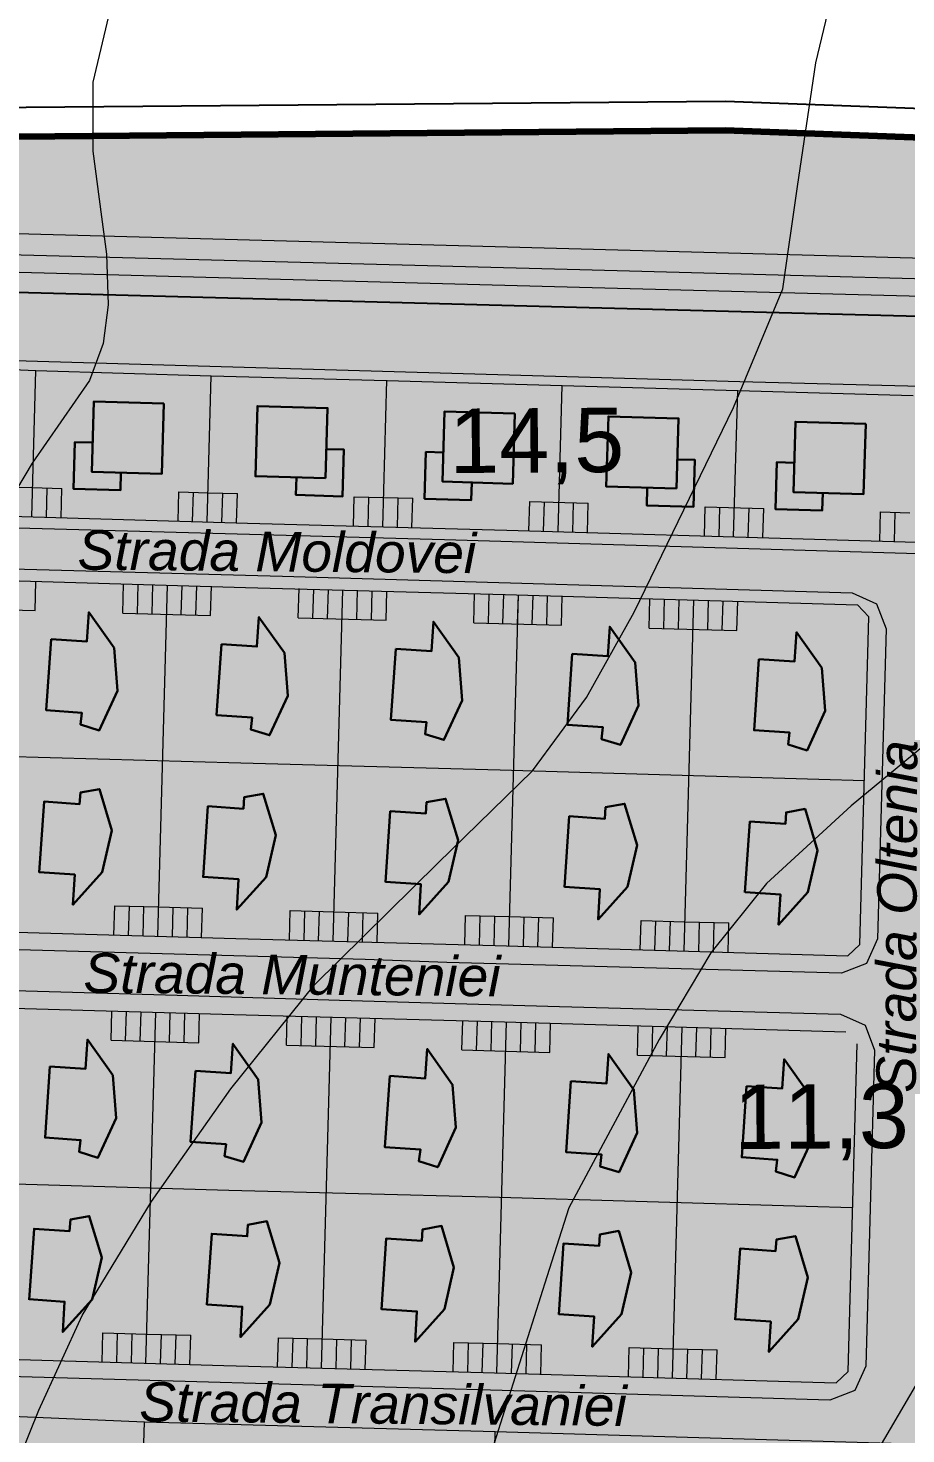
# Model space of a CAD drawing. Header units: metres. Extents: x 783184 to 1587399, y 282652 to 580595.
# Drawn here: x 788941.7 to 789091.7, y 290697.1 to 290937.4 of the extents above; entities that cross this region are included whole.
import ezdxf

# ---------------------------------------------------------------- set-up
doc = ezdxf.new("R2010")
doc.units = ezdxf.units.M
doc.header["$LTSCALE"] = 0.5
for name, color, linetype in [('cfr', 51, 'CONTINUOUS'), ('cladiri', 18, 'CONTINUOUS'), ('curbe  de nivelI', 7, 'CONTINUOUS'), ('denumire strazi', 3, 'CONTINUOUS'), ('Limita intravilan existent', 1, 'CONTINUOUS'), ('Limita intravilan propus', 5, 'CONTINUOUS'), ('locuinte P+3 P+4', 7, 'CONTINUOUS'), ('locuinte si functiuni complementare', 51, 'CONTINUOUS'), ('neproductiv - plaja', 7, 'CONTINUOUS'), ('spatii verzi', 90, 'CONTINUOUS'), ('strazi', 7, 'CONTINUOUS'), ('zona activitati de turism si ageremnt', 7, 'CONTINUOUS')]:
    doc.layers.add(name, color=color, linetype=linetype)
doc.layers.add('cote de nivel', color=1, linetype='CONTINUOUS', lineweight=211)
doc.layers.add('Limite proprietati', color=7, linetype='CONTINUOUS', lineweight=5)
doc.styles.add('arial', font='arial.ttf')
doc.styles.add('ARIAL_ITALIC', font='ariali.ttf')

msp = doc.modelspace()

# ---------------------------------------------------------------- hatches: boundary and pattern name
at = {"layer": 'cfr', "lineweight": 70}
msp.add_hatch(color=193, dxfattribs=at).paths.add_polyline_path([(789737.12834, 290892.33896), (789732.91544, 290901.41289), (789710.73855, 290891.89087), (789670.24496, 290885.28906), (789654.21642, 290884.34661), (789586.9717, 290885.02966), (789361.61771, 290890.94557), (789240.6482, 290894.1634), (788929.21994, 290902.44748), (788876.68739, 290904.01832), (788836.65495, 290920.07741), (788804.27279, 290933.06729), (788771.62404, 290903.73721), (788840.77918, 290739.43212), (788849.99606, 290743.31146), (788783.60245, 290901.05543), (788806.32592, 290921.46911), (788832.93183, 290910.79634), (788874.61293, 290894.07588), (788928.93754, 290892.45146), (789240.38229, 290884.16693), (789361.35528, 290880.94901), (789586.78969, 290875.031), (789654.45941, 290874.34363), (789671.3459, 290875.33653), (789713.55751, 290882.21843)])
at = {"layer": 'cladiri', "lineweight": 30}
h = msp.add_hatch(color=0, dxfattribs=at)
h.paths.add_polyline_path([(788964.88803, 290873.18781), (788952.89302, 290873.53351), (788952.54732, 290861.53849), (788964.54234, 290861.19279)])
h.paths.add_polyline_path([(788952.54732, 290861.53849), (788952.69136, 290866.53642), (788949.6926, 290866.62284), (788949.46214, 290858.62616), (788957.45882, 290858.3957), (788957.54524, 290861.39445)])
h = msp.add_hatch(color=0, dxfattribs=at)
h.paths.add_polyline_path([(788992.87767, 290872.42519), (788980.88265, 290872.77089), (788980.53695, 290860.77587), (788992.53197, 290860.43018)])
h.paths.add_polyline_path([(788995.67477, 290865.34168), (788992.67601, 290865.4281), (788992.53197, 290860.43018), (788987.53405, 290860.57422), (788987.44762, 290857.57546), (788995.4443, 290857.345)])
h = msp.add_hatch(color=0, dxfattribs=at)
h.paths.add_polyline_path([(789024.86439, 290871.50333), (789012.86937, 290871.84903), (789012.52367, 290859.85401), (789024.51869, 290859.50832)])
h.paths.add_polyline_path([(789012.52367, 290859.85401), (789012.66771, 290864.85194), (789009.66896, 290864.93836), (789009.43849, 290856.94168), (789017.43517, 290856.71122), (789017.5216, 290859.70997)])
h = msp.add_hatch(color=0, dxfattribs=at)
h.paths.add_polyline_path([(789052.85141, 290870.6527), (789040.85639, 290870.9984), (789040.51069, 290859.00338), (789052.50571, 290858.65768)])
h.paths.add_polyline_path([(789055.64851, 290863.56918), (789052.64975, 290863.65561), (789052.50571, 290858.65768), (789047.50778, 290858.80172), (789047.42136, 290855.80297), (789055.41804, 290855.5725)])
h = msp.add_hatch(color=0, dxfattribs=at)
h.paths.add_polyline_path([(789084.8383, 290869.73084), (789072.84328, 290870.07653), (789072.49759, 290858.08151), (789084.49261, 290857.73582)])
h.paths.add_polyline_path([(789072.49759, 290858.08151), (789072.64163, 290863.07944), (789069.64287, 290863.16586), (789069.41241, 290855.16918), (789077.40909, 290854.93872), (789077.49551, 290857.93747)])
for points in [[(788956.38048, 290831.44688), (788952.03838, 290837.54319), (788951.69492, 290832.51949), (788945.62289, 290832.93463), (788944.79261, 290820.79057), (788950.86464, 290820.37543), (788950.62331, 290818.36084), (788953.84057, 290817.34555), (788956.94495, 290824.11418)], [(788985.48415, 290830.61273), (788981.14205, 290836.70904), (788980.79858, 290831.68533), (788974.72655, 290832.10047), (788973.89628, 290819.95642), (788979.9683, 290819.54128), (788979.72698, 290817.52669), (788982.94424, 290816.5114), (788986.04861, 290823.28003)], [(789015.29599, 290829.81031), (789010.95389, 290835.90662), (789010.61042, 290830.88292), (789004.53839, 290831.29806), (789003.70812, 290819.154), (789009.78014, 290818.73886), (789009.53882, 290816.72427), (789012.75608, 290815.70898), (789015.86045, 290822.47761)], [(789045.4479, 290828.96032), (789041.1058, 290835.05663), (789040.76233, 290830.03293), (789034.69031, 290830.44807), (789033.86003, 290818.30401), (789039.93206, 290817.88887), (789039.69073, 290815.87429), (789042.90799, 290814.85899), (789046.01236, 290821.62763)], [(789077.35235, 290828.03364), (789073.01025, 290834.12995), (789072.66678, 290829.10625), (789066.59475, 290829.52139), (789065.76448, 290817.37733), (789071.8365, 290816.96219), (789071.59518, 290814.94761), (789074.81244, 290813.93231), (789077.91681, 290820.70095)], [(788950.4952, 290804.76849), (788944.42318, 290805.18363), (788943.59886, 290793.12674), (788949.64568, 290792.71332), (788949.33216, 290787.54396), (788954.34822, 290793.10495), (788955.99412, 290800.23243), (788953.86533, 290807.32824), (788950.62932, 290806.73022)], [(788978.49771, 290803.96146), (788972.42569, 290804.37659), (788971.60137, 290792.3197), (788977.64819, 290791.90629), (788977.33467, 290786.73692), (788982.35073, 290792.29792), (788983.99663, 290799.4254), (788981.86784, 290806.52121), (788978.63183, 290805.92319)], [(789009.66158, 290803.12265), (789003.58956, 290803.53779), (789002.76524, 290791.4809), (789008.81206, 290791.06748), (789008.49855, 290785.89811), (789013.5146, 290791.45911), (789015.1605, 290798.58659), (789013.03171, 290805.6824), (789009.79571, 290805.08438)], [(789040.25765, 290802.26203), (789034.18563, 290802.67717), (789033.36131, 290790.62028), (789039.40813, 290790.20687), (789039.09462, 290785.0375), (789044.11067, 290790.59849), (789045.75657, 290797.72598), (789043.62778, 290804.82178), (789040.39178, 290804.22376)], [(789071.11437, 290801.36578), (789065.04235, 290801.78092), (789064.21803, 290789.72403), (789070.26485, 290789.31062), (789069.95133, 290784.14125), (789074.96739, 290789.70225), (789076.61329, 290796.82973), (789074.4845, 290803.92554), (789071.24849, 290803.32752)], [(788956.16693, 290758.42272), (788951.82483, 290764.51904), (788951.48137, 290759.49533), (788945.40934, 290759.91047), (788944.57906, 290747.76642), (788950.65109, 290747.35128), (788950.40976, 290745.33669), (788953.62702, 290744.32139), (788956.73139, 290751.09003)], [(788981.02536, 290757.7063), (788976.68325, 290763.80261), (788976.33979, 290758.77891), (788970.26776, 290759.19405), (788969.43748, 290747.04999), (788975.50951, 290746.63485), (788975.26819, 290744.62027), (788978.48544, 290743.60497), (788981.58982, 290750.3736)], [(789014.24039, 290756.81228), (789009.89829, 290762.90859), (789009.55482, 290757.88489), (789003.4828, 290758.30003), (789002.65252, 290746.15598), (789008.72455, 290745.74084), (789008.48322, 290743.72625), (789011.70048, 290742.71095), (789014.80485, 290749.47959)], [(789045.22004, 290755.93615), (789040.87794, 290762.03247), (789040.53447, 290757.00876), (789034.46244, 290757.4239), (789033.63217, 290745.27985), (789039.70419, 290744.86471), (789039.46287, 290742.85012), (789042.68013, 290741.83482), (789045.7845, 290748.60346)], [(789075.23536, 290755.06434), (789070.89325, 290761.16066), (789070.54979, 290756.13695), (789064.47776, 290756.55209), (789063.64748, 290744.40804), (789069.71951, 290743.9929), (789069.47819, 290741.97831), (789072.69544, 290740.96301), (789075.79982, 290747.73165)], [(788948.773, 290731.78781), (788942.70097, 290732.20295), (788941.87666, 290720.14606), (788947.92348, 290719.73265), (788947.60996, 290714.56328), (788952.62602, 290720.12428), (788954.27192, 290727.25176), (788952.14313, 290734.34757), (788948.90712, 290733.74955)], [(788979.13152, 290730.91796), (788973.05949, 290731.3331), (788972.23517, 290719.27621), (788978.28199, 290718.86279), (788977.96848, 290713.69342), (788982.98453, 290719.25442), (788984.63044, 290726.3819), (788982.50165, 290733.47771), (788979.26564, 290732.87969)], [(789008.97396, 290730.11472), (789002.90193, 290730.52985), (789002.07761, 290718.47296), (789008.12444, 290718.05955), (789007.81092, 290712.89018), (789012.82698, 290718.45118), (789014.47288, 290725.57866), (789012.34409, 290732.67447), (789009.10808, 290732.07645)], [(789039.26935, 290729.25995), (789033.19733, 290729.67509), (789032.37301, 290717.6182), (789038.41983, 290717.20478), (789038.10631, 290712.03542), (789043.12237, 290717.59641), (789044.76827, 290724.72389), (789042.63948, 290731.8197), (789039.40347, 290731.22168)], [(789069.4514, 290728.3833), (789063.37937, 290728.79844), (789062.55505, 290716.74155), (789068.60187, 290716.32813), (789068.28836, 290711.15877), (789073.30441, 290716.71976), (789074.95032, 290723.84724), (789072.82153, 290730.94305), (789069.58552, 290730.34503)]]:
    msp.add_hatch(color=0, dxfattribs=at).paths.add_polyline_path(points)
at = {"layer": 'locuinte P+3 P+4', "lineweight": 25, "true_color": 0xff3399}
msp.add_hatch(color=230, dxfattribs=at).paths.add_polyline_path([(789635.90233, 290861.71669), (789453.01587, 290866.89901), (789317.13602, 290870.38859), (789063.35072, 290876.90614), (788966.83172, 290879.70958), (788933.42382, 290880.6724), (788906.64964, 290882.2313), (788853.24026, 290888.33883), (788852.49202, 290859.2766), (788891.97469, 290855.32245), (788909.62039, 290853.45096), (788929.44281, 290852.26844), (789012.86073, 290849.94298), (789132.25886, 290846.41256), (789330.12122, 290840.91874), (789541.68384, 290834.83111), (789602.64603, 290833.74541), (789610.14781, 290834.13861), (789635.32953, 290840.98855)])
at = {"layer": 'locuinte P+3 P+4', "lineweight": 70, "true_color": 0xff3399}
msp.add_hatch(color=230, dxfattribs=at).paths.add_polyline_path([(789088.34811, 290834.69335), (789086.71152, 290838.97984), (789082.5246, 290840.85656), (788985.16468, 290843.69548), (788930.50156, 290845.16679), (788904.01184, 290846.74705), (788851.41038, 290852.32591), (788847.59178, 290851.43728), (788845.1279, 290848.40992), (788845.08381, 290844.46699), (788863.44497, 290789.22237), (788868.50294, 290785.14854), (788898.64593, 290781.9516), (788927.62925, 290780.22258), (788952.36518, 290779.50969), (788999.2718, 290778.20005), (789013.23319, 290777.69552), (789080.70895, 290775.87934), (789085.00589, 290777.51451), (789086.88399, 290781.71097)])
at = {"layer": 'locuinte si functiuni complementare', "lineweight": 70, "true_color": 0xffa3d1}
msp.add_hatch(color=221, dxfattribs=at).paths.add_polyline_path([(789086.35915, 290762.71819), (789084.72364, 290767.00354), (789080.53877, 290768.88131), (789032.52209, 290770.18818), (788994.92987, 290771.28006), (788967.13813, 290772.08103), (788927.31992, 290773.22859), (788898.06806, 290774.97363), (788876.35384, 290777.27662), (788872.52363, 290776.36991), (788870.10564, 290773.29909), (788870.02728, 290769.4177), (788888.71421, 290713.19292), (788890.75419, 290710.32612), (788894.05067, 290709.09596), (788930.31815, 290707.19584), (789022.69649, 290704.53349), (789078.69244, 290702.90706), (789082.98938, 290704.54223), (789084.86748, 290708.73869)])
at = {"layer": 'locuinte si functiuni complementare', "lineweight": 25, "true_color": 0xffa3d1}
msp.add_hatch(color=221, dxfattribs=at).paths.add_polyline_path([(789141.40488, 290694.02251), (789021.53471, 290697.56689), (788961.55725, 290699.21156), (788893.63382, 290702.10838), (788882.32715, 290699.77755), (788904.45897, 290653.80254), (788960.06019, 290645.03695), (789035.24048, 290656.10141), (789140.77925, 290667.19106), (789140.70192, 290670.24884)])
at = {"layer": 'neproductiv - plaja', "linetype": 'ByBlock', "lineweight": 30}
h = msp.add_hatch(dxfattribs=at)
h.set_pattern_fill('AR-SAND,_O', color=254, scale=0.1)
h.set_pattern_definition([(37.5, (0, 0), (-0.16000313, 4.894132373), [0, -3.8608, 0, -4.318, 0, -4.1275]), (7.5, (0, 0), (4.49523283, 7.168251006), [0, -2.0828, 0, -3.4798, 0, -1.3335]), (327.5, (-3.124, 0), (7.909923702, 0.014371847), [0, -1.27, 0, -4.572, 0, -5.969]), (317.5, (-3.124, 0), (7.635564525, 2.22929323), [0, -0.635, 0, -2.9972, 0, -3.429])])
h.paths.add_polyline_path([(789243.04169, 290523.61054), (789243.0437, 290523.60869), (789248.28567, 290529.3042), (789248.30027, 290529.29001), (789267.87255, 290549.43035), (789267.93609, 290549.34898), (789282.02337, 290560.34803), (789281.11309, 290561.62406), (789282.74126, 290562.78555), (789283.60126, 290561.58001), (789286.56567, 290563.87971), (789286.57312, 290563.87015), (789301.84557, 290575.77054), (789301.92861, 290575.54159), (789335.7729, 290587.81725), (789335.78635, 290587.77116), (789357.13466, 290594.00296), (789356.43991, 290595.79143), (789358.30419, 290596.51563), (789359.03449, 290594.63564), (789394.4556, 290604.95777), (789394.46748, 290604.90105), (789420.91, 290610.43889), (789420.91025, 290610.28308), (789438.66572, 290610.31173), (789438.48129, 290609.96117), (789536.71724, 290558.28079), (789589.51349, 290553.33611), (789646.29821, 290562.6512), (789709.91656, 290594.39786), (789761.78613, 290620.45094), (789761.79187, 290620.439), (789792.89039, 290635.37714), (789846.97477, 290661.35651), (789922.6929, 290697.72763), (789968.66462, 290719.8101), (789967.31996, 290722.60945, -0.23006201), (789964.70727, 290719.10655), (789950.49142, 290717.14385), (789651.59839, 290571.36034, -0.068550604), (789639.69517, 290567.45653), (789602.06563, 290560.60827, -0.148928192), (789575.49444, 290563.69532), (789540.14791, 290579.11458, -0.017232104), (789533.59511, 290582.03301), (789451.86528, 290621.86228, 0.113852916), (789440.51907, 290624.47981), (789418.66998, 290624.47981, 0.071211498), (789411.40376, 290623.43966), (789349.3558, 290605.30383, 0.015898003), (789346.5823, 290604.39653), (789323.18062, 290595.9085, 0.080190538), (789296.47566, 290581.0412), (789223.32614, 290523.32239, -0.013662283), (789218.9853, 290520.08568), (789185.65909, 290501.78314, 0.064294341), (789184.43865, 290500.89211), (789161.66611, 290479.28916, -0.105021629), (789156.67081, 290476.22808), (789145.63201, 290472.3171, 0.048848238), (789143.86683, 290471.49015), (789059.55222, 290421.43725, -0.039493657), (789057.55627, 290420.45633), (789031.24763, 290410.01414, 0.032241464), (789030.08329, 290409.46271), (788935.76641, 290357.10599, 0.051736956), (788932.38332, 290354.74076), (788916.70442, 290341.16789, -0.104048808), (788911.62689, 290338.35319), (788893.74935, 290332.84608, -0.049208453), (788891.03615, 290332.29471), (788878.0669, 290330.96531, 0.206277585), (788857.33367, 290319.39532), (788822.59052, 290274.15963, 0.05716679), (788811.33875, 290255.4204), (788800.55115, 290231.68173, 0.033722419), (788799.32472, 290228.41467), (788784.5785, 290179.30306, 0.09593265), (788782.82895, 290161.93836), (788784.71606, 290141.22728), (788787.68624, 290141.49792), (788785.02774, 290171.28821), (788785.29419, 290171.21631), (788792.32929, 290197.28519), (788792.37102, 290197.27126), (788803.92181, 290231.87569), (788803.98354, 290231.84873), (788818.62647, 290265.37987), (788818.80582, 290265.22271), (788834.54681, 290283.18541), (788834.61484, 290283.10682), (788844.27586, 290291.47006), (788844.36478, 290291.28335), (788859.49043, 290298.487), (788859.5189, 290298.40303), (788893.05299, 290309.76978), (788905.04164, 290314.56005), (788904.18003, 290316.77806), (788906.04431, 290317.50227), (788906.89896, 290315.30217), (788909.54422, 290316.33842), (788947.06934, 290331.29769), (788958.90423, 290337.4216), (788958.10393, 290339.27587), (788959.9402, 290340.0684), (788960.68489, 290338.34299), (788963.91166, 290339.92019), (788963.91905, 290339.90611), (788970.31423, 290343.26386), (788999.4152, 290372.82812), (788999.06751, 290373.52535), (789000.85731, 290374.41788), (789001.22999, 290373.67055), (789004.35705, 290375.43298), (789004.3593, 290375.42893), (789040.83478, 290395.69086), (789040.86294, 290395.62676), (789052.74656, 290400.84804), (789051.94388, 290402.91434), (789053.80816, 290403.63854), (789054.57935, 290401.6533), (789057.25022, 290402.80099), (789078.40477, 290412.48864), (789078.43954, 290412.33447), (789111.88076, 290419.8745), (789111.37513, 290422.20041), (789113.32948, 290422.62527), (789113.83184, 290420.31441), (789116.75931, 290420.97036), (789121.20436, 290421.97213), (789156.14824, 290441.41554), (789155.10727, 290443.50315), (789156.89709, 290444.39563), (789157.8977, 290442.38897), (789160.53233, 290443.82818), (789168.95567, 290448.50935), (789187.69494, 290461.69005), (789194.32291, 290470.80053), (789194.38719, 290470.74125), (789209.87916, 290487.53773), (789208.33044, 290488.80914), (789209.59947, 290490.35496), (789211.34692, 290488.92041), (789213.42958, 290491.1999)])
at = {"layer": 'spatii verzi', "lineweight": 70}
msp.add_hatch(color=256, dxfattribs=at).paths.add_polyline_path([(789732.89936, 290901.44754), (789729.12844, 290909.56951), (789721.96351, 290907.09537), (789710.5448, 290903.99456), (789696.85692, 290900.96311), (789679.54817, 290898.19139), (789666.05899, 290896.8076), (789645.77951, 290895.9234), (789626.72292, 290895.77178), (789338.99677, 290904.27273), (789152.8642, 290910.17352), (789007.08288, 290913.31263), (788853.52768, 290918.04064), (788829.31527, 290923.082), (788876.70172, 290903.97723), (789298.47365, 290892.52671), (789624.10254, 290884.63525), (789644.18928, 290884.39714), (789662.44921, 290884.52117), (789671.64135, 290885.51473), (789710.89453, 290891.96958)])
at = {"layer": 'zona activitati de turism si ageremnt', "lineweight": 20}
h = msp.add_hatch(dxfattribs=at)
h.set_pattern_fill('GOST_GROUND', color=132)
h.set_pattern_definition([(45, (-10956.988, 0), (14.14213562, -9e-16), [20]), (45, (-10953.988, 0), (14.14213562, -9e-16), [20]), (45, (-10950.988, 0), (14.14213562, -9e-16), [20])])
h.paths.add_polyline_path([(789960.43, 290754.62), (789948.886, 290767.954), (789929, 290934), (789920, 290984), (789906, 291017), (789865, 290965), (789828, 290929), (789790, 290903), (789741, 290884), (789728, 290912), (789689.713, 290903.052), (789608.354, 290898.422), (789530.632, 290899.745), (789444.036, 290903.815), (789403.963, 290905.698), (789272.001, 290911.982), (789060.83, 290919.837), (788908.033, 290918.514), (788838.64271, 290920.86547), (788853.24026, 290888.33883), (788852.49202, 290859.2766), (788841.24457, 290854.02585), (788862.96603, 290776.50677), (788904.79969, 290651.91197), (788932.62273, 290645.05987), (788896.80522, 290497.8213), (788974.14114, 290502.97163), (788963.43024, 290400.47191), (788854.26744, 290346.81395), (788830.58416, 290332.50866), (788794.33625, 290294.11498), (788768.81812, 290250.59962), (788737.21176, 290183.81719), (788727.5772, 290126.96053), (788795.13287, 289921.67692), (788861.26897, 289858.79684), (788986.25649, 289826.14723), (789153.29098, 289786.24259), (789274.77868, 289755.72632), (789399.92099, 289732.90238), (789440.63321, 289644.88971), (789178.96658, 289523.76039), (788683.36221, 289327.11058), (788785.57698, 289090.3679), (789027.44979, 289162.53767), (789055.24387, 289159.22426), (789050.76018, 288967.36668), (788870.87, 288892.8182), (789031.49748, 288520.78411), (789346.88236, 288526.13147), (789348.13, 288529.74), (789351.75, 288573.1), (789347.35, 288613.62), (789334.4, 288642.48), (789307.64, 288691.62), (789283.78, 288742.93), (789269.32, 288779.78), (789266.43, 288818.81), (789264.98, 288870.84), (789259.96, 288903.19), (789248.39, 288942.94), (789248.39, 288981.24), (789249.84, 289022.44), (789258.51, 289043.39), (789288.16, 289086.03), (789324.63, 289131.46), (789338.05, 289159.74), (789338.78, 289187.2), (789338.78, 289215.8), (789346.01, 289235.31), (789348.9, 289272.17), (789349.62, 289325.64), (789353.96, 289379.12), (789365.53, 289410.2), (789384.33, 289451.39), (789411.26, 289495.94), (789426.56, 289530.45), (789438.93, 289570.99), (789447.67, 289608.22), (789451.12, 289633.35), (789453.96, 289652), (789458.41, 289674.33), (789467.61, 289673.16), (789468.38, 289676.19), (789472.25, 289681.02), (789483.63, 289690.82), (789487.89, 289696.87), (789488.25, 289702.94), (789482.17, 289706.6), (789473.31, 289707.12), (789463.92, 289707.15), (789460.79, 289710.88), (789460.03427, 289720.33374), (789470.72, 289723.65), (789471.47023, 289725.54763), (789487.66516, 289727.19831), (789502.67076, 289718.92599), (789505.65, 289718.41), (789517.25133, 289721.22033), (789534.84, 289735.95), (789543.72, 289750.86), (789540.73, 289755.73), (789537.31187, 289755.68642), (789522.63, 289747.46), (789492.61, 289742.46), (789463.27875, 289741.27719), (789460.6, 289755.95), (789450.84, 289764.24), (789448.8, 289774.39), (789439.25, 289779.43), (789430.34, 289795), (789396.71, 289809.2), (789376.52, 289825.47), (789372.34, 289833.53), (789355.21, 289822.2), (789320.69, 289828.18), (789296.6, 289846.08), (789293.93, 289856.98), (789292.43, 289869.42), (789276.19, 289876.29), (789263.78, 289895.05), (789235.96, 289913.44), (789219.8, 289924.31), (789203.69, 289932.82), (789186.46, 289936.91), (789172.21186, 289942.21862), (789160.91, 289937.4), (789141.66, 289936.99), (789126.26, 289936.57), (789109.68, 289939.8), (789094.84, 289943.2), (789084.64, 289945.82), (789066.27, 289954.56), (789050.77, 289965.72), (789041.68, 289975.98), (789036.07, 289979.91), (789029.88, 289976.69), (789020.18, 289957.13), (789007.67, 289953.41), (788900.7, 289945.68), (788859.56, 289956.44), (788830.83, 289994.37), (788793.71, 290126.62), (788790.4, 290164.02), (788800.11, 290196.77), (788805.04, 290221.59), (788839, 290276.8), (788859.23, 290289.33), (788914.71, 290308.84), (788973.8, 290331.43), (789000.75, 290362.64), (789064.26, 290397.54), (789095.38, 290406.98), (789139.69943, 290419.7474), (789183.55, 290449.82), (789232.56, 290499.74), (789268.53, 290536.85), (789306.84, 290565.04), (789369.51, 290588.01), (789431.29, 290603.77), (789530.64, 290550.26), (789597.65, 290543.65), (789650.72, 290553.8), (789700.08, 290579.99), (789754.65, 290609.82), (789831.65, 290647.92), (789854.07, 290659.01), (789966.07, 290708.13)])

# ---------------------------------------------------------------- linework, layer by layer
at = {"layer": 'cfr', "color": 0, "lineweight": 20}
for points in [[(789734.63075, 290897.71839), (789713.23895, 290888.53347), (789671.54274, 290881.73559), (789654.91364, 290880.75783), (789587.37142, 290881.4439), (789544.03591, 290882.58153), (789447.52547, 290885.11509), (789361.96114, 290887.36129), (789240.98919, 290890.57918), (789133.48763, 290893.43875), (789036.00411, 290896.03184), (788929.54939, 290898.86357), (788875.76239, 290900.47192), (788834.57589, 290916.99397), (788805.21546, 290928.77169), (788775.87262, 290902.41148), (788843.17547, 290742.50723)], [(789735.89462, 290894.99621), (789714.08463, 290885.63174), (789671.87303, 290878.74983), (789654.98653, 290877.75693), (789587.31681, 290878.4443), (789543.95719, 290879.58256), (789447.44674, 290882.11612), (789361.88241, 290884.36232), (789240.90942, 290887.58024), (789133.40786, 290890.43981), (789035.92434, 290893.03291), (788929.46467, 290895.86477), (788875.14005, 290897.48919), (788833.45895, 290914.20964), (788805.8314, 290925.29224), (788779.46614, 290901.60695), (788845.94053, 290743.67103)]]:
    msp.add_lwpolyline(points, dxfattribs=at)
at = {"layer": 'cfr', "color": 0, "lineweight": 25}
msp.add_lwpolyline([(789737.12834, 290892.33896), (789713.55751, 290882.21843), (789671.3459, 290875.33653), (789654.45941, 290874.34363), (789586.78969, 290875.031), (789543.43006, 290876.16926), (789446.91962, 290878.70281), (789361.35528, 290880.94901), (789240.38229, 290884.16693), (789132.88074, 290887.02651), (789035.39721, 290889.6196), (788928.93754, 290892.45146), (788874.61293, 290894.07588), (788832.93183, 290910.79634), (788806.32592, 290921.46911), (788783.60245, 290901.05543), (788849.99606, 290743.31146)], dxfattribs=at)
at = {"layer": 'cladiri', "color": 0, "linetype": 'ByBlock', "lineweight": 30}
for points in [[(788964.88803, 290873.18781), (788964.54234, 290861.19279), (788952.54732, 290861.53849), (788952.89302, 290873.53351)], [(788992.53197, 290860.43018), (788992.87767, 290872.42519), (788980.88265, 290872.77089), (788980.53695, 290860.77587)], [(789024.86439, 290871.50333), (789024.51869, 290859.50832), (789012.52367, 290859.85401), (789012.86937, 290871.84903)], [(789052.50571, 290858.65768), (789052.85141, 290870.6527), (789040.85639, 290870.9984), (789040.51069, 290859.00338)], [(789084.8383, 290869.73084), (789084.49261, 290857.73582), (789072.49759, 290858.08151), (789072.84328, 290870.07653)]]:
    msp.add_lwpolyline(points, close=True, dxfattribs=at)
for points in [[(788952.69136, 290866.53642), (788949.6926, 290866.62284), (788949.46214, 290858.62616), (788957.45882, 290858.3957), (788957.54524, 290861.39445)], [(788992.67601, 290865.4281), (788995.67477, 290865.34168), (788995.4443, 290857.345), (788987.44762, 290857.57546), (788987.53405, 290860.57422)], [(789012.66771, 290864.85194), (789009.66896, 290864.93836), (789009.43849, 290856.94168), (789017.43517, 290856.71122), (789017.5216, 290859.70997)], [(789052.64975, 290863.65561), (789055.64851, 290863.56918), (789055.41804, 290855.5725), (789047.42136, 290855.80297), (789047.50778, 290858.80172)], [(789072.64163, 290863.07944), (789069.64287, 290863.16586), (789069.41241, 290855.16918), (789077.40909, 290854.93872), (789077.49551, 290857.93747)]]:
    msp.add_lwpolyline(points, dxfattribs=at)
at = {"layer": 'cladiri', "color": 0, "lineweight": 30}
for points in [[(788945.62289, 290832.93463), (788951.69492, 290832.51949), (788952.03838, 290837.54319), (788956.38048, 290831.44688), (788956.94495, 290824.11418), (788953.84057, 290817.34555), (788950.62331, 290818.36084), (788950.86464, 290820.37543), (788944.79261, 290820.79057), (788945.62289, 290832.93463)], [(788974.72655, 290832.10047), (788980.79858, 290831.68533), (788981.14205, 290836.70904), (788985.48415, 290830.61273), (788986.04861, 290823.28003), (788982.94424, 290816.5114), (788979.72698, 290817.52669), (788979.9683, 290819.54128), (788973.89628, 290819.95642), (788974.72655, 290832.10047)], [(789004.53839, 290831.29806), (789010.61042, 290830.88292), (789010.95389, 290835.90662), (789015.29599, 290829.81031), (789015.86045, 290822.47761), (789012.75608, 290815.70898), (789009.53882, 290816.72427), (789009.78014, 290818.73886), (789003.70812, 290819.154), (789004.53839, 290831.29806)], [(789034.69031, 290830.44807), (789040.76233, 290830.03293), (789041.1058, 290835.05663), (789045.4479, 290828.96032), (789046.01236, 290821.62763), (789042.90799, 290814.85899), (789039.69073, 290815.87429), (789039.93206, 290817.88887), (789033.86003, 290818.30401), (789034.69031, 290830.44807)], [(789066.59475, 290829.52139), (789072.66678, 290829.10625), (789073.01025, 290834.12995), (789077.35235, 290828.03364), (789077.91681, 290820.70095), (789074.81244, 290813.93231), (789071.59518, 290814.94761), (789071.8365, 290816.96219), (789065.76448, 290817.37733), (789066.59475, 290829.52139)], [(788943.5929, 290793.03957), (788944.42318, 290805.18363), (788950.4952, 290804.76849), (788950.62932, 290806.73022), (788953.86533, 290807.32824), (788955.99412, 290800.23243), (788954.34822, 290793.10495), (788949.33216, 290787.54396), (788949.64568, 290792.71332), (788943.59886, 290793.12674)], [(788971.59541, 290792.23254), (788972.42569, 290804.37659), (788978.49771, 290803.96146), (788978.63183, 290805.92319), (788981.86784, 290806.52121), (788983.99663, 290799.4254), (788982.35073, 290792.29792), (788977.33467, 290786.73692), (788977.64819, 290791.90629), (788971.60137, 290792.3197)], [(789002.75928, 290791.39373), (789003.58956, 290803.53779), (789009.66158, 290803.12265), (789009.79571, 290805.08438), (789013.03171, 290805.6824), (789015.1605, 290798.58659), (789013.5146, 290791.45911), (789008.49855, 290785.89811), (789008.81206, 290791.06748), (789002.76524, 290791.4809)], [(789033.35535, 290790.53312), (789034.18563, 290802.67717), (789040.25765, 290802.26203), (789040.39178, 290804.22376), (789043.62778, 290804.82178), (789045.75657, 290797.72598), (789044.11067, 290790.59849), (789039.09462, 290785.0375), (789039.40813, 290790.20687), (789033.36131, 290790.62028)], [(789064.21207, 290789.63687), (789065.04235, 290801.78092), (789071.11437, 290801.36578), (789071.24849, 290803.32752), (789074.4845, 290803.92554), (789076.61329, 290796.82973), (789074.96739, 290789.70225), (789069.95133, 290784.14125), (789070.26485, 290789.31062), (789064.21803, 290789.72403)], [(788945.40934, 290759.91047), (788951.48137, 290759.49533), (788951.82483, 290764.51904), (788956.16693, 290758.42272), (788956.73139, 290751.09003), (788953.62702, 290744.32139), (788950.40976, 290745.33669), (788950.65109, 290747.35128), (788944.57906, 290747.76642), (788945.40934, 290759.91047)], [(788970.26776, 290759.19405), (788976.33979, 290758.77891), (788976.68325, 290763.80261), (788981.02536, 290757.7063), (788981.58982, 290750.3736), (788978.48544, 290743.60497), (788975.26819, 290744.62027), (788975.50951, 290746.63485), (788969.43748, 290747.04999), (788970.26776, 290759.19405)], [(789003.4828, 290758.30003), (789009.55482, 290757.88489), (789009.89829, 290762.90859), (789014.24039, 290756.81228), (789014.80485, 290749.47959), (789011.70048, 290742.71095), (789008.48322, 290743.72625), (789008.72455, 290745.74084), (789002.65252, 290746.15598), (789003.4828, 290758.30003)], [(789034.46244, 290757.4239), (789040.53447, 290757.00876), (789040.87794, 290762.03247), (789045.22004, 290755.93615), (789045.7845, 290748.60346), (789042.68013, 290741.83482), (789039.46287, 290742.85012), (789039.70419, 290744.86471), (789033.63217, 290745.27985), (789034.46244, 290757.4239)], [(789064.47776, 290756.55209), (789070.54979, 290756.13695), (789070.89325, 290761.16066), (789075.23536, 290755.06434), (789075.79982, 290747.73165), (789072.69544, 290740.96301), (789069.47819, 290741.97831), (789069.71951, 290743.9929), (789063.64748, 290744.40804), (789064.47776, 290756.55209)], [(788941.8707, 290720.0589), (788942.70097, 290732.20295), (788948.773, 290731.78781), (788948.90712, 290733.74955), (788952.14313, 290734.34757), (788954.27192, 290727.25176), (788952.62602, 290720.12428), (788947.60996, 290714.56328), (788947.92348, 290719.73265), (788941.87666, 290720.14606)], [(788972.22921, 290719.18904), (788973.05949, 290731.3331), (788979.13152, 290730.91796), (788979.26564, 290732.87969), (788982.50165, 290733.47771), (788984.63044, 290726.3819), (788982.98453, 290719.25442), (788977.96848, 290713.69342), (788978.28199, 290718.86279), (788972.23517, 290719.27621)], [(789002.07166, 290718.3858), (789002.90193, 290730.52985), (789008.97396, 290730.11472), (789009.10808, 290732.07645), (789012.34409, 290732.67447), (789014.47288, 290725.57866), (789012.82698, 290718.45118), (789007.81092, 290712.89018), (789008.12444, 290718.05955), (789002.07761, 290718.47296)], [(789032.36705, 290717.53103), (789033.19733, 290729.67509), (789039.26935, 290729.25995), (789039.40347, 290731.22168), (789042.63948, 290731.8197), (789044.76827, 290724.72389), (789043.12237, 290717.59641), (789038.10631, 290712.03542), (789038.41983, 290717.20478), (789032.37301, 290717.6182)], [(789062.54909, 290716.65438), (789063.37937, 290728.79844), (789069.4514, 290728.3833), (789069.58552, 290730.34503), (789072.82153, 290730.94305), (789074.95032, 290723.84724), (789073.30441, 290716.71976), (789068.28836, 290711.15877), (789068.60187, 290716.32813), (789062.55505, 290716.74155)]]:
    msp.add_lwpolyline(points, dxfattribs=at)
at = {"layer": 'curbe  de nivelI', "color": 21, "lineweight": 5}
for points in [[(788970.40292, 290977.03958), (788962.03878, 290960.89677), (788956.51906, 290943.99347), (788952.76967, 290928.13892), (788952.76967, 290916.32009), (788954.21171, 290905.07775), (788955.07696, 290898.73593), (788955.36541, 290890.08798), (788954.50016, 290883.4579), (788952.19282, 290877.11607), (788942.38663, 290862.99112), (788897.92461, 290788.44512), (788890.71417, 290770.5727), (788886.09953, 290756.15945), (788882.35008, 290742.32276), (788881.77323, 290732.81003), (788880.61958, 290719.2616), (788878.60063, 290706.86621), (788872.2555, 290692.1647), (788857.78793, 290677.3428), (788841.92495, 290669.27141), (788827.79252, 290664.94745), (788808.757, 290664.37089)], [(788929.05002, 290665.43735), (788943.49716, 290701.17146), (788950.93966, 290717.36121), (788962.77987, 290736.84779), (788976.35146, 290756.10047), (788990.65265, 290773.89464), (789011.70355, 290794.6798), (789027.90185, 290810.43197), (789037.09545, 290822.9754), (789045.26761, 290837.56074), (789062.23076, 290872.52252), (789070.69477, 290892.79617), (789073.17559, 290910.29858), (789076.30281, 290931.41144), (789083.62199, 290961.84312), (789086.93322, 290968.81667)], [(789462.05449, 290692.42047), (789446.87132, 290704.34477), (789424.92898, 290726.27548), (789410.90028, 290746.76816), (789400.10892, 290770.13698), (789391.06984, 290784.62634), (789379.19939, 290794.69293), (789366.9692, 290799.00718), (789349.34339, 290803.32142), (789334.59528, 290803.68092), (789319.84712, 290804.75949), (789305.37443, 290809.84948), (789281.99326, 290818.83751), (789266.52568, 290824.58982), (789245.66248, 290828.18502), (789219.76333, 290824.58982), (789200.69864, 290819.91608), (789182.20186, 290813.39627), (789163.49696, 290802.25114), (789145.15167, 290783.19657), (789131.48271, 290764.50149), (789103.78501, 290723.15667), (789081.84266, 290685.76652)], [(789099.41792, 290818.5396), (789082.35234, 290804.48199), (789067.91222, 290791.17413), (789058.34799, 290779.36575), (789049.53389, 290764.5584), (789034.11484, 290735.77097), (789030.36415, 290723.96259), (789020.61239, 290693.2233)]]:
    msp.add_lwpolyline(points, dxfattribs=at)
at = {"layer": 'Limita intravilan existent', "color": 0, "lineweight": 50}
msp.add_lwpolyline([(789608.354, 290898.422), (789530.632, 290899.745), (789444.036, 290903.815), (789403.963, 290905.698), (789272.001, 290911.982), (789060.83, 290919.837), (788908.033, 290918.514), (788829.981, 290921.159), (788807.888, 290931.611), (788767.936, 290953.836), (788735.657, 290978.442), (788708.669, 291001.99), (788682.475, 291029.771), (788704.965, 291048.557), (788698.086, 291058.346), (788660.78, 291094.859), (788640.406, 291117.348), (788613.683, 291151.215)], dxfattribs=at)
at = {"layer": 'Limita intravilan propus', "color": 0, "lineweight": 25}
msp.add_lwpolyline([(789608.25437, 290903.42442), (789530.79196, 290904.743), (789444.27074, 290908.80949), (789404.19769, 290910.69249), (789272.21285, 290916.97758), (789060.90132, 290924.8378), (788908.09605, 290923.51473), (788831.18418, 290926.1211), (788810.17493, 290936.06038), (788770.68107, 290958.03052), (788738.81968, 290982.31818), (788712.13981, 291005.59733), (788689.75563, 291029.33769), (788711.70056, 291047.66839), (788701.91228, 291061.59737), (788664.38466, 291098.32728), (788644.22577, 291120.57884), (788618.23906, 291153.51272)], dxfattribs=at)
msp.add_lwpolyline([(789608.25437, 290903.42442), (789530.79196, 290904.743), (789444.27074, 290908.80949), (789404.19769, 290910.69249), (789272.21285, 290916.97758), (789060.90132, 290924.8378), (788908.09605, 290923.51473), (788831.18418, 290926.1211), (788810.17493, 290936.06038), (788770.68107, 290958.03052), (788738.81968, 290982.31818), (788712.13981, 291005.59733), (788689.75563, 291029.33769), (788711.70056, 291047.66839), (788701.91228, 291061.59737), (788664.38466, 291098.32728), (788644.22577, 291120.57884), (788618.23906, 291153.51272)], dxfattribs=at)
at = {"layer": 'Limita intravilan propus', "color": 0, "lineweight": 50}
msp.add_lwpolyline([(789608.354, 290898.422), (789530.632, 290899.745), (789444.036, 290903.815), (789403.963, 290905.698), (789272.001, 290911.982), (789060.83, 290919.837), (788908.033, 290918.514), (788829.981, 290921.159), (788807.888, 290931.611), (788767.936, 290953.836), (788735.657, 290978.442), (788708.669, 291001.99), (788682.475, 291029.771), (788704.965, 291048.557), (788698.086, 291058.346), (788660.78, 291094.859), (788640.406, 291117.348), (788613.683, 291151.215)], dxfattribs=at)
at = {"layer": 'Limita intravilan propus', "color": 1, "lineweight": 211}
msp.add_lwpolyline([(789608.354, 290898.422), (789530.632, 290899.745), (789444.036, 290903.815), (789403.963, 290905.698), (789272.001, 290911.982), (789060.83, 290919.837), (788908.033, 290918.514), (788829.981, 290921.159), (788807.888, 290931.611), (788767.936, 290953.836), (788735.657, 290978.442), (788708.669, 291001.99), (788682.475, 291029.771), (788704.965, 291048.557), (788698.086, 291058.346), (788660.78, 291094.859), (788640.406, 291117.348), (788613.683, 291151.215)], dxfattribs=at)
msp.add_lwpolyline([(789608.354, 290898.422), (789530.632, 290899.745), (789444.036, 290903.815), (789403.963, 290905.698), (789272.001, 290911.982), (789060.83, 290919.837), (788908.033, 290918.514), (788829.981, 290921.159), (788807.888, 290931.611), (788767.936, 290953.836), (788735.657, 290978.442), (788708.669, 291001.99), (788682.475, 291029.771), (788704.965, 291048.557), (788698.086, 291058.346), (788660.78, 291094.859), (788640.406, 291117.348), (788613.683, 291151.215)], dxfattribs=at)
at = {"layer": 'Limite proprietati', "color": 0, "linetype": 'ByBlock', "lineweight": 5}
for p, q in [((788913.04017, 290880.26891), (788943.01159, 290878.82037)), ((788942.321, 290853.82989), (788943.01159, 290878.82037)), ((788943.01159, 290878.82037), (788972.99916, 290877.95612)), ((788972.30857, 290852.96565), (788972.99916, 290877.95612)), ((788972.99916, 290877.95612), (789002.98794, 290877.13588)), ((789002.29736, 290852.14541), (789002.98919, 290877.18104)), ((789002.98794, 290877.13588), (789032.97658, 290876.31004)), ((789032.2865, 290851.33823), (789032.97658, 290876.31004)), ((789032.97658, 290876.31004), (789062.96396, 290875.43904)), ((789062.2736, 290850.45678), (789062.96396, 290875.43904)), ((789062.96396, 290875.43904), (789092.95114, 290874.56062)), ((788937.46093, 290858.96252), (788942.45912, 290858.82799)), ((788942.45912, 290858.82799), (788947.45721, 290858.68987)), ((788944.81997, 290853.75787), (788944.95817, 290858.75893)), ((788947.31893, 290853.68585), (788947.45721, 290858.68987)), ((788967.31043, 290853.10197), (788967.4485, 290858.09827)), ((788967.4485, 290858.09827), (788972.44669, 290857.96374)), ((788969.80948, 290853.03291), (788969.94759, 290858.03101)), ((788972.44669, 290857.96374), (788977.44478, 290857.82562)), ((788974.80754, 290852.89363), (788974.94574, 290857.89468)), ((788977.3065, 290852.8216), (788977.44478, 290857.82562)), ((788997.29917, 290852.27995), (788997.43728, 290857.27804)), ((788997.43728, 290857.27804), (789002.43548, 290857.14351)), ((788999.79826, 290852.21268), (788999.93638, 290857.21077)), ((789002.43548, 290857.14351), (789007.43357, 290857.00539)), ((789004.79645, 290852.07815), (789004.93452, 290857.07445)), ((789007.2955, 290852.00909), (789007.43357, 290857.00539)), ((789027.28809, 290851.46472), (789027.42592, 290856.45225)), ((789027.42592, 290856.45225), (789037.4221, 290856.17601)), ((789029.78704, 290851.39214), (789029.92496, 290856.38319)), ((789034.78494, 290851.24697), (789034.92306, 290856.24507)), ((789037.28389, 290851.17439), (789037.4221, 290856.17601)), ((789057.27548, 290850.59373), (789057.41301, 290855.5708)), ((789057.41301, 290855.5708), (789067.40919, 290855.29457)), ((789059.77442, 290850.52114), (789059.91206, 290855.50174)), ((789064.77232, 290850.37598), (789064.91015, 290855.36363)), ((789067.27127, 290850.30339), (789067.40919, 290855.29457)), ((789087.26246, 290849.70823), (789087.39996, 290854.68414)), ((789087.39996, 290854.68414), (789092.39805, 290854.54602)), ((789089.76137, 290849.63447), (789089.89901, 290854.61508)), ((789089.7615, 290849.63917), (789089.89901, 290854.61508)), ((789009.79455, 290851.94003), (789009.79465, 290851.94362)), ((788942.87891, 290837.81786), (788943.01673, 290842.80527)), ((788957.87308, 290837.39992), (788958.01125, 290842.39981)), ((788960.37215, 290837.33146), (788960.5103, 290842.33075)), ((788962.87121, 290837.263), (788963.00934, 290842.26169)), ((788963.85, 290782.17994), (788965.50839, 290842.19263)), ((788967.86933, 290837.12608), (788968.00743, 290842.12357)), ((788970.3684, 290837.05762), (788970.50648, 290842.05451)), ((788972.86746, 290836.98915), (788973.00553, 290841.98545)), ((788987.86164, 290836.57122), (788987.9998, 290841.5711)), ((788990.3607, 290836.50276), (788990.49885, 290841.50204)), ((788992.85976, 290836.43429), (788992.99789, 290841.43299)), ((788993.83844, 290781.34738), (788995.49694, 290841.36393)), ((788997.85789, 290836.29737), (788997.99599, 290841.29487)), ((789000.35695, 290836.22891), (789000.49503, 290841.22581)), ((789002.85601, 290836.16045), (789002.99408, 290841.15675)), ((789017.85019, 290835.74251), (789017.98835, 290840.7424)), ((789020.34925, 290835.67405), (789020.4874, 290840.67334)), ((789022.84831, 290835.60559), (789022.98645, 290840.60428)), ((789023.82746, 290780.5353), (789025.48549, 290840.53522)), ((789025.34738, 290835.53713), (789025.48549, 290840.53522)), ((789027.84644, 290835.46867), (789027.98454, 290840.46616)), ((789030.3455, 290835.40021), (789030.48359, 290840.39711)), ((789032.84456, 290835.33175), (789032.98263, 290840.32805)), ((789047.83665, 290834.83818), (789047.9754, 290839.85921)), ((789050.33571, 290834.76972), (789050.47435, 290839.78663)), ((789052.83478, 290834.70126), (789052.9733, 290839.71405)), ((789053.81484, 290779.6643), (789055.47225, 290839.64146)), ((789057.8329, 290834.56433), (789057.9712, 290839.56888)), ((789060.33196, 290834.49587), (789060.47014, 290839.4963)), ((789062.83103, 290834.42741), (789062.96909, 290839.42371)), ((789083.46329, 290838.82845), (789085.40446, 290836.77405)), ((788927.88453, 290838.22862), (788942.87891, 290837.81786)), ((788957.87308, 290837.39992), (788972.86746, 290836.98915)), ((788987.86164, 290836.57122), (789002.85601, 290836.16045)), ((789083.85746, 290780.79229), (789085.40446, 290836.77405)), ((789017.85019, 290835.74251), (789032.84456, 290835.33175)), ((789047.83665, 290834.83818), (789062.83103, 290834.42741)), ((788956.35281, 290782.38533), (788956.49083, 290787.37983)), ((788956.49083, 290787.37983), (788963.98812, 290787.17804)), ((788958.85186, 290782.31627), (788958.98993, 290787.31257)), ((788961.3509, 290782.24721), (788961.48902, 290787.2453)), ((788963.98812, 290787.17804), (788971.48525, 290786.97086)), ((788966.34896, 290782.10792), (788966.48716, 290787.10898)), ((788968.84793, 290782.0359), (788968.98621, 290787.03992)), ((788971.34689, 290781.96388), (788971.48525, 290786.97086)), ((788986.34116, 290781.54918), (788986.47928, 290786.54727)), ((788986.47928, 290786.54727), (788993.97656, 290786.34547)), ((788988.84025, 290781.48191), (788988.97837, 290786.48001)), ((788991.33935, 290781.41465), (788991.47747, 290786.41274)), ((788993.97656, 290786.34547), (789001.4737, 290786.1383)), ((788996.33754, 290781.28012), (788996.47561, 290786.27642)), ((788998.83659, 290781.21106), (788998.97465, 290786.20736)), ((789001.33563, 290781.142), (789001.4737, 290786.1383)), ((789016.33027, 290780.74068), (789016.46829, 290785.73519)), ((789016.46829, 290785.73519), (789023.96557, 290785.53339)), ((789018.82931, 290780.67162), (789018.96738, 290785.66792)), ((789021.32836, 290780.60257), (789021.46648, 290785.60066)), ((789023.96557, 290785.53339), (789031.46271, 290785.32622)), ((789026.3264, 290780.46271), (789026.46462, 290785.46433)), ((789028.82535, 290780.39013), (789028.96367, 290785.39528)), ((789031.3243, 290780.31755), (789031.46271, 290785.32622)), ((789046.31765, 290779.86969), (789046.45567, 290784.86419)), ((789046.45567, 290784.86419), (789053.95296, 290784.66239)), ((789048.8167, 290779.80063), (789048.95477, 290784.79693)), ((789051.31574, 290779.73157), (789051.45386, 290784.72966)), ((789053.95296, 290784.66239), (789061.45009, 290784.45522)), ((789056.31379, 290779.59172), (789056.452, 290784.59334)), ((789058.81274, 290779.51913), (789058.95105, 290784.52428)), ((789061.31168, 290779.44655), (789061.45009, 290784.45522)), ((789083.85746, 290780.79229), (789081.79911, 290778.84841)), ((788955.85559, 290764.39218), (788955.994, 290769.40096)), ((788958.35465, 290764.32372), (788958.4928, 290769.32301)), ((788960.85371, 290764.25526), (788960.99185, 290769.25395)), ((788961.83349, 290709.20775), (788963.49089, 290769.18489)), ((788965.85187, 290764.11954), (788965.98986, 290769.11287)), ((788968.35092, 290764.05048), (788968.48882, 290769.04085)), ((788970.84996, 290763.98142), (788970.98779, 290768.96883)), ((788985.84403, 290763.55963), (788985.98205, 290768.55414)), ((788988.3431, 290763.49117), (788988.48125, 290768.49046)), ((788990.84216, 290763.42271), (788990.98029, 290768.4214)), ((788991.82193, 290708.37522), (788993.47934, 290768.35234)), ((788995.84032, 290763.28698), (788995.97839, 290768.28328)), ((788998.33936, 290763.21792), (788998.47743, 290768.21422)), ((789000.83841, 290763.14886), (789000.97663, 290768.15054)), ((789015.83305, 290762.74753), (789015.97121, 290767.74742)), ((789018.33211, 290762.67907), (789018.47026, 290767.67836)), ((789020.83117, 290762.61061), (789020.9693, 290767.6093)), ((789021.81094, 290707.56308), (789023.46835, 290767.54024)), ((789025.82933, 290762.47488), (789025.9674, 290767.47118)), ((789028.32837, 290762.40583), (789028.46644, 290767.40213)), ((789030.82742, 290762.33677), (789030.96549, 290767.33307)), ((789045.82043, 290761.87654), (789045.95889, 290766.88699)), ((789048.31949, 290761.80807), (789048.45764, 290766.80736)), ((789050.81855, 290761.73961), (789050.95669, 290766.7383)), ((789051.79832, 290706.69208), (789053.45573, 290766.66925)), ((789055.81671, 290761.60389), (789055.95478, 290766.60019)), ((789058.31576, 290761.53483), (789058.45383, 290766.53113)), ((789060.8148, 290761.46577), (789060.95287, 290766.46207)), ((788955.85559, 290764.39218), (788970.84996, 290763.98142)), ((788985.84403, 290763.55963), (789000.83841, 290763.14886)), ((789015.83305, 290762.74753), (789030.82742, 290762.33677)), ((789045.82043, 290761.87654), (789060.8148, 290761.46577)), ((789081.84095, 290707.82001), (789083.38786, 290763.79875)), ((788954.3363, 290709.41313), (788954.47432, 290714.40764)), ((788954.47432, 290714.40764), (788961.9716, 290714.20584)), ((788956.83534, 290709.34407), (788956.97341, 290714.34038)), ((788959.33439, 290709.27502), (788959.47251, 290714.27311)), ((788961.9716, 290714.20584), (788969.46874, 290713.99867)), ((788964.33258, 290709.14048), (788964.47065, 290714.13678)), ((788966.83163, 290709.07143), (788966.9697, 290714.06773)), ((788969.33038, 290708.99169), (788969.46874, 290713.99867)), ((788984.32464, 290708.57702), (788984.46276, 290713.57511)), ((788984.46276, 290713.57511), (788991.96005, 290713.37331)), ((788986.82379, 290708.51154), (788986.96186, 290713.50784)), ((788989.32284, 290708.44249), (788989.46095, 290713.44058)), ((788991.96005, 290713.37331), (788999.45719, 290713.16614)), ((788994.32103, 290708.30795), (788994.4591, 290713.30425)), ((788996.82007, 290708.2389), (788996.95814, 290713.2352)), ((788999.31912, 290708.16984), (788999.45719, 290713.16614)), ((789014.31375, 290707.76847), (789014.45177, 290712.76297)), ((789014.45177, 290712.76297), (789021.94906, 290712.56118)), ((789016.8128, 290707.69941), (789016.95087, 290712.69571)), ((789019.31185, 290707.63035), (789019.44996, 290712.62844)), ((789021.94906, 290712.56118), (789029.4462, 290712.354)), ((789024.31004, 290707.49582), (789024.44811, 290712.49212)), ((789026.80908, 290707.42676), (789026.94715, 290712.42306)), ((789029.30779, 290707.34533), (789029.4462, 290712.354)), ((789044.30114, 290706.89747), (789044.43916, 290711.89198)), ((789044.43916, 290711.89198), (789051.93644, 290711.69018)), ((789046.80018, 290706.82841), (789046.93825, 290711.82471)), ((789049.29923, 290706.75935), (789049.43735, 290711.75745)), ((789051.93644, 290711.69018), (789059.43358, 290711.483)), ((789054.29742, 290706.62482), (789054.43549, 290711.62112)), ((789056.79647, 290706.55576), (789056.93453, 290711.55206)), ((789059.29517, 290706.47433), (789059.43358, 290711.483)), ((789081.84095, 290707.82001), (789079.7826, 290705.87613)), ((788960.06019, 290645.03695), (788961.55725, 290699.21156)), ((789020.3282, 290653.90674), (789021.53471, 290697.56689))]:
    msp.add_line(p, q, dxfattribs=at)
at = {"layer": 'Limite proprietati', "color": 0, "lineweight": 5}
msp.add_lwpolyline([(788829.31527, 290923.082), (788876.70172, 290903.97723), (789298.47365, 290892.52671), (789624.10254, 290884.63525), (789644.18928, 290884.39714), (789662.44921, 290884.52117), (789671.64135, 290885.51473), (789710.89453, 290891.96958), (789732.89936, 290901.44754)], dxfattribs=at)
at = {"layer": 'Limite proprietati', "color": 0, "linetype": 'ByBlock', "lineweight": 5}
for points in [[(788852.49202, 290861.26167), (788904.75481, 290855.71873), (788930.89927, 290854.15907), (788979.16255, 290852.76811), (789023.51225, 290851.57439), (789078.01094, 290849.99145), (789132.3153, 290848.38576), (789188.03597, 290846.84597), (789240.97049, 290845.30833), (789277.18692, 290844.35)], [(788853.52716, 290850.09019), (788903.84674, 290844.75335), (788930.41319, 290843.16851), (788978.85612, 290841.77238), (789023.20458, 290840.57869), (789083.46329, 290838.82845)], [(788866.33866, 290818.56316), (788901.37016, 290814.84776), (788929.0875, 290813.19426), (788978.0204, 290811.78401), (789022.36548, 290810.59041), (789076.80987, 290809.00905), (789084.63081, 290808.7778)], [(788876.73178, 290787.29262), (788898.89359, 290784.94216), (788927.76182, 290783.22001), (788977.18468, 290781.79564), (789021.52639, 290780.60213), (789075.93103, 290779.02192), (789081.79911, 290778.84841)], [(788881.23546, 290773.74206), (788897.82041, 290771.98307), (788927.18736, 290770.23117), (788976.82254, 290768.80067), (789021.16278, 290767.60721), (789075.55021, 290766.0275), (789081.44774, 290765.85312)], [(788891.62857, 290742.47152), (788895.34383, 290742.07748), (788925.86167, 290740.25692), (788975.98682, 290738.8123), (789020.32369, 290737.61893), (789074.67138, 290736.04038), (789082.6143, 290735.80552)], [(788901.87764, 290711.63437), (788924.53599, 290710.28267), (788975.1511, 290708.82393), (789019.4846, 290707.63065), (789073.79254, 290706.05325), (789079.7826, 290705.87613)]]:
    msp.add_lwpolyline(points, dxfattribs=at)
at = {"layer": 'strazi', "color": 0, "lineweight": 20}
for points in [[(789635.90233, 290861.71669), (789453.01587, 290866.89901), (789317.13602, 290870.38859), (789063.35072, 290876.90614), (788966.83172, 290879.70958), (788933.42382, 290880.6724), (788906.64964, 290882.2313), (788853.24026, 290888.33883), (788852.49202, 290859.2766), (788843.84817, 290857.41346), (788838.64098, 290850.63823), (788838.56439, 290842.02299), (788878.85238, 290721.01068), (788882.16653, 290710.84627), (788886.42138, 290704.81169), (788893.63382, 290702.10838), (788961.55725, 290699.21156), (789021.53471, 290697.56689), (789141.40488, 290694.02251)], [(788852.49202, 290859.2766), (788891.97469, 290855.32245), (788909.62039, 290853.45096), (788929.44281, 290852.26844), (789012.86073, 290849.94298), (789132.25886, 290846.41256), (789330.12122, 290840.91874), (789541.68384, 290834.83111), (789602.64603, 290833.74541)], [(788851.41038, 290852.32591), (788904.01184, 290846.74705), (788930.50156, 290845.16679), (788985.16468, 290843.69548), (789082.5246, 290840.85656), (789086.71152, 290838.97984), (789088.34811, 290834.69335), (789086.88399, 290781.71097), (789085.00589, 290777.51451), (789080.70895, 290775.87934), (789013.23319, 290777.69552), (788999.2718, 290778.20005), (788952.36518, 290779.50969), (788927.62925, 290780.22258), (788898.64593, 290781.9516), (788868.50294, 290785.14854), (788863.44497, 290789.22237), (788845.08381, 290844.46699), (788845.1279, 290848.40992), (788847.59178, 290851.43728), (788851.41038, 290852.32591)], [(788876.35384, 290777.27662), (788898.06806, 290774.97363), (788927.31992, 290773.22859), (788967.13813, 290772.08103), (788994.92987, 290771.28006), (789032.52209, 290770.18818), (789080.53877, 290768.88131), (789084.72364, 290767.00354), (789086.35915, 290762.71819), (789084.86748, 290708.73869), (789082.98938, 290704.54223), (789078.69244, 290702.90706), (789022.69649, 290704.53349), (788930.31815, 290707.19584), (788894.05067, 290709.09596), (788890.75419, 290710.32612), (788888.71421, 290713.19292), (788870.02728, 290769.4177), (788870.10564, 290773.29909), (788872.52363, 290776.36991), (788876.35384, 290777.27662)]]:
    msp.add_lwpolyline(points, dxfattribs=at)

# ---------------------------------------------------------------- texts
at = {"layer": 'cote de nivel', "color": 32, "lineweight": 30, "style": 'arial'}
for s, p in [('14,5', (789013.69657, 290861.3257)), ('11,3', (789062.33959, 290745.81066))]:
    msp.add_text(s, height=11, rotation=0.3467557, dxfattribs=at).set_placement(p)
at = {"layer": 'denumire strazi', "color": 0, "lineweight": 30, "style": 'ARIAL_ITALIC'}
for s, rotation, p in [('Strada Moldovei', 359.4693713, (788950.11032, 290844.8354)), ('Strada Oltenia', 89.7297317, (789093.39277, 290755.40986)), ('Strada Munteniei', 359.4693713, (788951.11956, 290772.55544)), ('Strada Transilvaniei', 359.4693713, (788960.65886, 290699.26705))]:
    msp.add_text(s, height=6.75, rotation=rotation, dxfattribs=at).set_placement(p)

doc.saveas('drawing.dxf')
